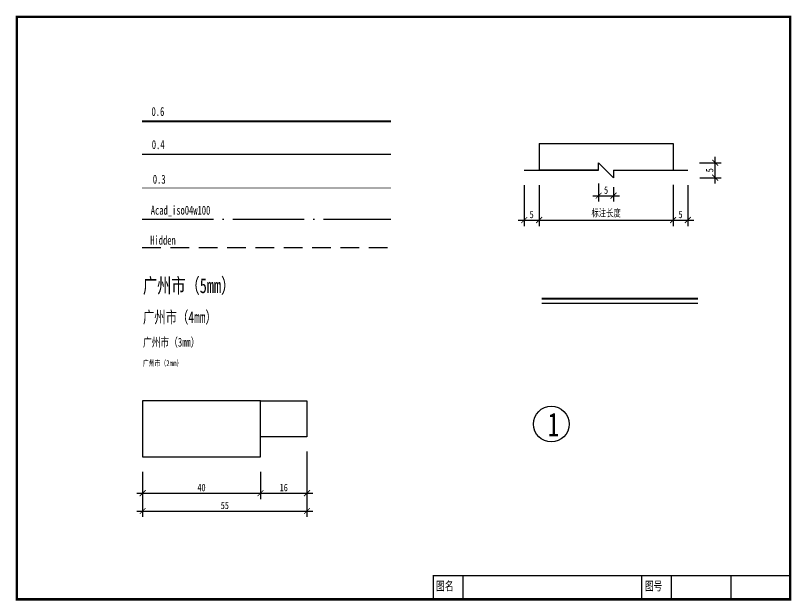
# Model space of a CAD drawing. Extents: x -1435 to -294, y -762 to 85.
# Drawn here: x -1145.2 to -884.4, y -334 to -137.2 of the extents above; entities that cross this region are included whole.
import ezdxf

# ---------------------------------------------------------------- set-up
doc = ezdxf.new("R2010")
doc.units = 0
doc.linetypes.add('ACAD_ISO04W100', pattern=[30.5, 24, -3, 0.5, -3])
doc.linetypes.add('HIDDEN', pattern=[9.525, 6.35, -3.175])
doc.layers.get('0').update_dxf_attribs({"linetype": 'CONTINUOUS'})
doc.layers.get('DEFPOINTS').update_dxf_attribs({"linetype": 'CONTINUOUS'})
doc.styles.get("Standard").update_dxf_attribs({"font": 'SimSun.ttf', "width": 0.7, "height": 2.5})
doc.dimstyles.get("Standard").update_dxf_attribs({"dimtxt": 0.18, "dimasz": 0.18, "dimexe": 0.18, "dimexo": 0.0625, "dimgap": 0.09, "dimtad": 0, "dimtih": 1, "dimtoh": 1, "dimdec": 4, "dimzin": 0, "dimdsep": 46, "dimtxsty": 'Standard', "dimcen": 0.09, "dimadec": 0, "dimazin": 0, "dimtfac": 1, "dimtdec": 4, "dimtofl": 0, "dimtmove": 0, "dimatfit": 3, "dimfxl": 0, "dimtolj": 1, "dimtzin": 0, "dimarcsym": 0})

# ---------------------------------------------------------------- blocks, each defined once
blk = doc.blocks.new('_ARCHTICK')
at = {"color": 0, "linetype": 'ByBlock', "const_width": 0.15}
blk.add_lwpolyline([(-0.5, -0.5), (0.5, 0.5)], dxfattribs=at)
blk = doc.blocks.new('*D1')
at = {"color": 0}
for p, q in [((-1102.49, -290.66), (-1102.49, -299.88)), ((-1062.89, -290.66), (-1062.89, -299.88)), ((-1104.49, -297.88), (-1060.89, -297.88))]:
    blk.add_line(p, q, dxfattribs=at)
at = {"layer": 'DEFPOINTS', "color": 0}
for p in [(-1102.49, -285.66), (-1062.89, -285.66), (-1062.89, -297.88)]:
    blk.add_point(p, dxfattribs=at)
at = {"color": 0, "xscale": 2, "yscale": 2, "zscale": 2, "rotation": 180}
blk.add_blockref('_ARCHTICK', (-1102.49, -297.88), dxfattribs=at)
at = {"color": 0, "xscale": 2, "yscale": 2, "zscale": 2}
blk.add_blockref('_ARCHTICK', (-1062.89, -297.88), dxfattribs=at)
at = {"color": 0, "insert": (-1082.69, -296), "char_height": 2.5, "attachment_point": 5}
blk.add_mtext('\\A1;40', dxfattribs=at)
blk = doc.blocks.new('*D2')
at = {"color": 0}
for p, q in [((-1047.25, -283.91), (-1047.25, -299.88)), ((-1062.89, -290.66), (-1062.89, -299.88)), ((-1064.89, -297.88), (-1045.25, -297.88))]:
    blk.add_line(p, q, dxfattribs=at)
at = {"layer": 'DEFPOINTS', "color": 0}
for p in [(-1047.25, -278.91), (-1062.89, -285.66), (-1047.25, -297.88)]:
    blk.add_point(p, dxfattribs=at)
at = {"color": 0, "xscale": 2, "yscale": 2, "zscale": 2, "rotation": 180}
blk.add_blockref('_ARCHTICK', (-1062.89, -297.88), dxfattribs=at)
at = {"color": 0, "xscale": 2, "yscale": 2, "zscale": 2}
blk.add_blockref('_ARCHTICK', (-1047.25, -297.88), dxfattribs=at)
at = {"color": 0, "insert": (-1055.07, -296), "char_height": 2.5, "attachment_point": 5}
blk.add_mtext('\\A1;16', dxfattribs=at)
blk = doc.blocks.new('*D3')
at = {"color": 0}
for p, q in [((-1047.25, -283.91), (-1047.25, -305.88)), ((-1102.49, -290.66), (-1102.49, -305.88)), ((-1104.49, -303.88), (-1045.25, -303.88))]:
    blk.add_line(p, q, dxfattribs=at)
at = {"layer": 'DEFPOINTS', "color": 0}
for p in [(-1047.25, -278.91), (-1102.49, -285.66), (-1047.25, -303.88)]:
    blk.add_point(p, dxfattribs=at)
at = {"color": 0, "xscale": 2, "yscale": 2, "zscale": 2, "rotation": 180}
blk.add_blockref('_ARCHTICK', (-1102.49, -303.88), dxfattribs=at)
at = {"color": 0, "xscale": 2, "yscale": 2, "zscale": 2}
blk.add_blockref('_ARCHTICK', (-1047.25, -303.88), dxfattribs=at)
at = {"color": 0, "insert": (-1074.87, -302), "char_height": 2.5, "attachment_point": 5}
blk.add_mtext('\\A1;55', dxfattribs=at)
blk = doc.blocks.new('*D4')
at = {"color": 0}
for p, q in [((-974.23, -194.24), (-974.23, -208)), ((-969.23, -194.23), (-969.23, -208)), ((-976.23, -206), (-967.23, -206))]:
    blk.add_line(p, q, dxfattribs=at)
at = {"layer": 'DEFPOINTS', "color": 0}
for p in [(-974.23, -189.24), (-969.23, -189.23), (-969.23, -206)]:
    blk.add_point(p, dxfattribs=at)
at = {"color": 0, "xscale": 2, "yscale": 2, "zscale": 2, "rotation": 180}
blk.add_blockref('_ARCHTICK', (-974.23, -206), dxfattribs=at)
at = {"color": 0, "xscale": 2, "yscale": 2, "zscale": 2}
blk.add_blockref('_ARCHTICK', (-969.23, -206), dxfattribs=at)
at = {"color": 0, "insert": (-971.73, -204.12), "char_height": 2.5, "attachment_point": 5}
blk.add_mtext('\\A1;5', dxfattribs=at)
blk = doc.blocks.new('*D5')
at = {"color": 0}
for p, q in [((-969.23, -194.23), (-969.23, -208)), ((-924.23, -194.12), (-924.23, -208)), ((-971.23, -206), (-922.23, -206))]:
    blk.add_line(p, q, dxfattribs=at)
at = {"layer": 'DEFPOINTS', "color": 0}
for p in [(-969.23, -189.23), (-924.23, -189.12), (-924.23, -206)]:
    blk.add_point(p, dxfattribs=at)
at = {"color": 0, "xscale": 2, "yscale": 2, "zscale": 2, "rotation": 180}
blk.add_blockref('_ARCHTICK', (-969.23, -206), dxfattribs=at)
at = {"color": 0, "xscale": 2, "yscale": 2, "zscale": 2}
blk.add_blockref('_ARCHTICK', (-924.23, -206), dxfattribs=at)
at = {"color": 0, "insert": (-946.73, -203.73), "char_height": 2.5, "attachment_point": 5}
blk.add_mtext('\\A1;标注长度', dxfattribs=at)
blk = doc.blocks.new('*D6')
at = {"color": 0}
for p, q in [((-924.23, -194.23), (-924.23, -208)), ((-919.23, -194.23), (-919.23, -208)), ((-926.23, -206), (-917.23, -206))]:
    blk.add_line(p, q, dxfattribs=at)
at = {"layer": 'DEFPOINTS', "color": 0}
for p in [(-924.23, -189.23), (-919.23, -189.23), (-919.23, -206)]:
    blk.add_point(p, dxfattribs=at)
at = {"color": 0, "xscale": 2, "yscale": 2, "zscale": 2, "rotation": 180}
blk.add_blockref('_ARCHTICK', (-924.23, -206), dxfattribs=at)
at = {"color": 0, "xscale": 2, "yscale": 2, "zscale": 2}
blk.add_blockref('_ARCHTICK', (-919.23, -206), dxfattribs=at)
at = {"color": 0, "insert": (-921.73, -204.12), "char_height": 2.5, "attachment_point": 5}
blk.add_mtext('\\A1;5', dxfattribs=at)
blk = doc.blocks.new('*D7')
at = {"color": 0}
for p, q in [((-910.04, -193.74), (-910.04, -184.74)), ((-915.36, -186.74), (-908.04, -186.74)), ((-915.27, -191.74), (-908.04, -191.74))]:
    blk.add_line(p, q, dxfattribs=at)
at = {"layer": 'DEFPOINTS', "color": 0}
for p in [(-920.36, -186.74), (-910.04, -186.74), (-920.27, -191.74)]:
    blk.add_point(p, dxfattribs=at)
at = {"color": 0, "xscale": 2, "yscale": 2, "zscale": 2}
for p, rotation in [((-910.04, -186.74), 90), ((-910.04, -191.74), 270)]:
    blk.add_blockref('_ARCHTICK', p, dxfattribs=dict(at, rotation=rotation))
at = {"color": 0, "insert": (-911.92, -189.24), "char_height": 2.5, "attachment_point": 5, "rotation": 90}
blk.add_mtext('\\A1;5', dxfattribs=at)
blk = doc.blocks.new('*D8')
at = {"color": 0}
for p, q in [((-949.23, -193.72), (-949.23, -199.8)), ((-944.23, -194.9), (-944.23, -199.8)), ((-951.23, -197.8), (-942.23, -197.8))]:
    blk.add_line(p, q, dxfattribs=at)
at = {"layer": 'DEFPOINTS', "color": 0}
for p in [(-949.23, -188.72), (-944.23, -189.9), (-944.23, -197.8)]:
    blk.add_point(p, dxfattribs=at)
at = {"color": 0, "xscale": 2, "yscale": 2, "zscale": 2, "rotation": 180}
blk.add_blockref('_ARCHTICK', (-949.23, -197.8), dxfattribs=at)
at = {"color": 0, "xscale": 2, "yscale": 2, "zscale": 2}
blk.add_blockref('_ARCHTICK', (-944.23, -197.8), dxfattribs=at)
at = {"color": 0, "insert": (-946.73, -195.93), "char_height": 2.5, "attachment_point": 5}
blk.add_mtext('\\A1;5', dxfattribs=at)

msp = doc.modelspace()

# ---------------------------------------------------------------- linework, layer by layer
for p, q in [((-884.82, -333.59), (-884.82, -137.59)), ((-969.23, -180.27), (-969.23, -189.24)), ((-969.23, -180.27), (-924.23, -180.27)), ((-924.23, -180.27), (-924.23, -189.24)), ((-949.23, -189.24), (-949.23, -186.74)), ((-949.23, -186.74), (-944.23, -191.74)), ((-974.23, -189.24), (-949.23, -189.24)), ((-949.23, -189.24), (-969.23, -189.24)), ((-944.23, -189.24), (-944.23, -191.74)), ((-944.23, -189.24), (-919.23, -189.24)), ((-944.23, -189.24), (-924.23, -189.24)), ((-968.36, -233.94), (-915.88, -233.94)), ((-1004.82, -325.59), (-884.82, -325.59)), ((-1004.82, -325.59), (-1004.82, -333.59)), ((-994.82, -325.59), (-994.82, -333.59)), ((-934.82, -325.59), (-934.82, -333.59)), ((-924.82, -325.59), (-924.82, -333.59)), ((-904.82, -325.59), (-904.82, -333.59))]:
    msp.add_line(p, q)
at = {"linetype": 'ACAD_ISO04W100'}
msp.add_line((-1102.7, -205.66), (-1019.05, -205.66), dxfattribs=at)
at = {"linetype": 'HIDDEN'}
msp.add_line((-1102.7, -215.26), (-1019.05, -215.26), dxfattribs=at)
for points, const_width in [([(-1144.82, -333.59), (-884.82, -333.59), (-884.82, -137.59), (-1144.82, -137.59), (-1144.82, -333.59)], 0.8), ([(-1102.7, -172.79), (-1019.05, -172.79)], 0.6), ([(-1102.7, -183.91), (-1019.05, -183.91)], 0.4), ([(-1102.7, -195.22), (-1019.05, -195.22)], 0.3), ([(-968.36, -232.44), (-915.88, -232.44)], 0.6), ([(-884.82, -325.59), (-1004.82, -325.59), (-1004.82, -333.59)], 0.4), ([(-994.82, -333.59), (-994.82, -325.59)], 0.2), ([(-934.82, -333.59), (-934.82, -325.59)], 0.2), ([(-924.82, -325.59), (-924.82, -333.59)], 0.2), ([(-904.82, -333.59), (-904.82, -325.59)], 0.2)]:
    msp.add_lwpolyline(points, dxfattribs=dict(const_width=const_width))
for points in [[(-1102.49, -285.66), (-1062.89, -285.66), (-1062.89, -266.85), (-1102.49, -266.85)], [(-1062.89, -266.85), (-1047.25, -266.85), (-1047.25, -278.91), (-1062.89, -278.91)]]:
    msp.add_lwpolyline(points, close=True)
msp.add_circle((-965.14, -274.63), 6)

# ---------------------------------------------------------------- texts
at = {"linetype": 'HIDDEN', "char_height": 3, "attachment_point": 1}
for s, insert, width in [('0.6', (-1099.49, -167.98), 19.5736), ('0.4', (-1099.41, -179.11), 7.5547), ('0.3', (-1099.07, -190.76), 20.9472), ('Hidden', (-1099.94, -211.29), 37.7737)]:
    msp.add_mtext(s, dxfattribs=dict(at, insert=insert, width=width))
at = {"linetype": 'ACAD_ISO04W100', "insert": (-1099.75, -201.2), "char_height": 3, "width": 76.5776, "attachment_point": 1}
msp.add_mtext('Acad_iso04w100', dxfattribs=at)
at = {"attachment_point": 1}
for s, insert, char_height, width in [('广州市（5mm）', (-1102.39, -225.56), 5, 72.8002), ('广州市（4mm）', (-1102.39, -236.67), 4, 72.8002), ('广州市（3mm）', (-1102.39, -245.6), 3, 72.8002), ('广州市（2mm）', (-1102.39, -253.15), 2, 72.8002), ('1', (-966.32, -270.78), 8, 72.8002), ('\\fTxt|b0|i0|c134|p2;图名', (-1003.86, -327.59), 3, 18.801), ('\\fTxt|b0|i0|c134|p2;图号', (-933.71, -327.59), 3, 18.801)]:
    msp.add_mtext(s, dxfattribs=dict(at, insert=insert, char_height=char_height, width=width))

# ---------------------------------------------------------------- dimensions: what is measured, and where the dimension line sits
dim = msp.add_linear_dim(base=(-910.04, -186.74), p1=(-920.27, -191.74), p2=(-920.36, -186.74), angle=90, dimstyle='Standard', override={"dimtxt": 2.5, "dimasz": 2, "dimexe": 2, "dimexo": 5, "dimgap": 0.625, "dimtad": 1, "dimtih": 0, "dimtoh": 0, "dimdec": 0, "dimzin": 8, "dimblk1": 'ARCHTICK', "dimblk2": 'ARCHTICK', "dimsah": 1, "dimcen": 2.5, "dimdle": 2, "dimtdec": 0, "dimtofl": 1, "dimtmove": 1})
dim.commit()
dim.dimension.update_dxf_attribs({"geometry": '*D7', "text_midpoint": (-911.92, -189.24)})
for base, p1, p2, picture, middle in [((-969.23, -206), (-974.23, -189.24), (-969.23, -189.23), '*D4', (-971.73, -204.12)), ((-944.23, -197.8), (-949.23, -188.72), (-944.23, -189.9), '*D8', (-946.73, -195.93)), ((-919.23, -206), (-924.23, -189.23), (-919.23, -189.23), '*D6', (-921.73, -204.12)), ((-1047.25, -303.88), (-1102.49, -285.66), (-1047.25, -278.91), '*D3', (-1074.87, -302)), ((-1047.25, -297.88), (-1062.89, -285.66), (-1047.25, -278.91), '*D2', (-1055.07, -296)), ((-1062.89, -297.88), (-1102.49, -285.66), (-1062.89, -285.66), '*D1', (-1082.69, -296))]:
    dim = msp.add_linear_dim(base=base, p1=p1, p2=p2, dimstyle='Standard', override={"dimtxt": 2.5, "dimasz": 2, "dimexe": 2, "dimexo": 5, "dimgap": 0.625, "dimtad": 1, "dimtih": 0, "dimtoh": 0, "dimdec": 0, "dimzin": 8, "dimblk1": 'ARCHTICK', "dimblk2": 'ARCHTICK', "dimsah": 1, "dimcen": 2.5, "dimdle": 2, "dimtdec": 0, "dimtofl": 1, "dimtmove": 1})
    dim.commit()
    dim.dimension.update_dxf_attribs({"geometry": picture, "text_midpoint": middle})
dim = msp.add_linear_dim(base=(-924.23, -206), p1=(-969.23, -189.23), p2=(-924.23, -189.12), text='标注长度', dimstyle='Standard', override={"dimtxt": 2.5, "dimasz": 2, "dimexe": 2, "dimexo": 5, "dimgap": 0.625, "dimtad": 1, "dimtih": 0, "dimtoh": 0, "dimdec": 0, "dimzin": 8, "dimblk1": 'ARCHTICK', "dimblk2": 'ARCHTICK', "dimsah": 1, "dimcen": 2.5, "dimdle": 2, "dimtdec": 0, "dimtofl": 1, "dimtmove": 1})
dim.commit()
dim.dimension.update_dxf_attribs({"geometry": '*D5', "text_midpoint": (-946.73, -203.73)})

doc.saveas('drawing.dxf')
